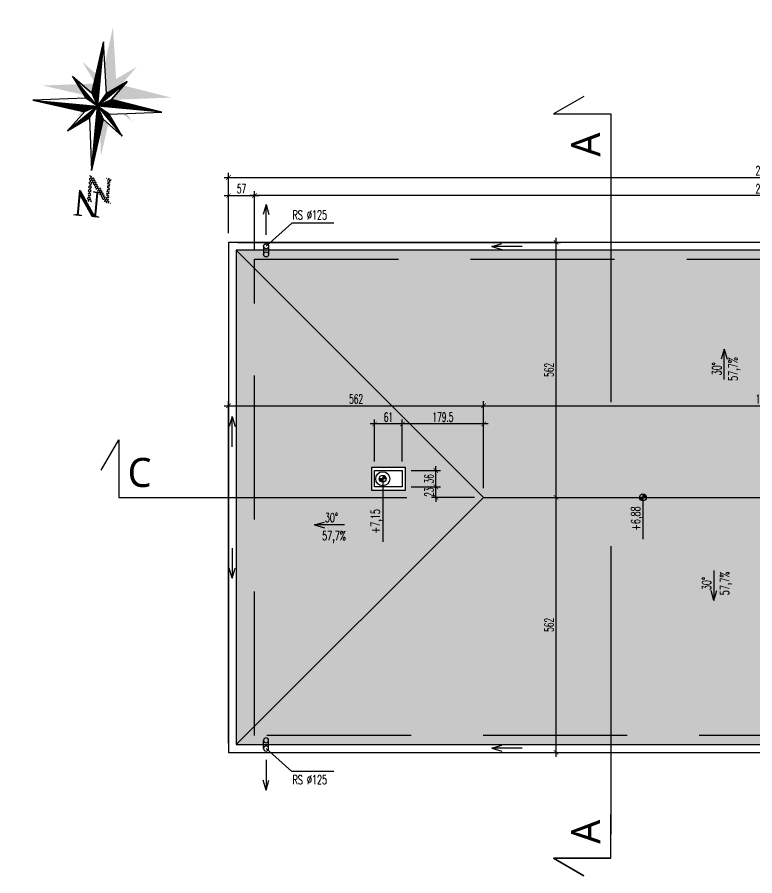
# Model space of a CAD drawing. Header units: millimetres. Extents: x -24587 to 37983, y -70862 to 338.
# Drawn here: x 8894 to 10519, y -66226 to -64334 of the extents above; entities that cross this region are included whole.
import ezdxf
from ezdxf.enums import TextEntityAlignment as Align

# ---------------------------------------------------------------- set-up
doc = ezdxf.new("R2010")
doc.units = ezdxf.units.MM
doc.header["$LTSCALE"] = 50
doc.linetypes.add('DASHED2', pattern=[9.525, 6.35, -3.175])
doc.layers.get('Defpoints').update_dxf_attribs({"color": 251})
for name, color, linetype in [('6', 6, 'Continuous'), ('K-CIENKIE', 8, 'Continuous'), ('K-HATCH243', 243, 'Continuous'), ('K-LINIA', 254, 'Continuous'), ('K-POMOCNICZE', 9, 'DASHED2'), ('K-SCHODY', 140, 'Continuous'), ('K-SRUBY', 3, 'Continuous'), ('K-TEXT 2.4mm', 71, 'Continuous'), ('K-TEXT 2mm', 254, 'Continuous'), ('K-TEXT 4mm', 4, 'Continuous'), ('K-WYMIARY', 1, 'Continuous')]:
    doc.layers.add(name, color=color, linetype=linetype)
doc.styles.add('text 2mm', font='romans.shx', dxfattribs={"width": 0.65})
doc.styles.add('text duzy', font='segoeui.ttf')
doc.styles.add('TIMES', font='times.ttf', dxfattribs={"width": 0.8, "height": 15})
doc.styles.add('WYM1', font='romanszb.shx', dxfattribs={"width": 0.6})
doc.dimstyles.new('CM100', dxfattribs={"dimscale": 5, "dimtxt": 2, "dimasz": 1, "dimexe": 1, "dimexo": 2, "dimgap": 0.5, "dimtad": 1, "dimrnd": 0.5, "dimdsep": 46, "dimtxsty": 'WYM1', "dimblk": 'OBLIQUE', "dimcen": 0, "dimdle": 1, "dimclrd": 253, "dimclre": 251, "dimclrt": 30, "dimadec": 0, "dimazin": 0, "dimtfac": 1, "dimtix": 1, "dimtmove": 0, "dimatfit": 0, "dimfxl": 1, "dimtfillclr": 256, "dimtolj": 1, "dimarcsym": 0})
pattern_1 = [(152.6564836, (-98630.1585, -150469.3482), (-4.896476953, -0.227184948), [2.83002353, -5.66004707]), (272.6564836, (-98630.1585, -150469.3482), (2.644986413, -4.126880957), [2.83002353, -5.66004707]), (212.6564836, (-98630.1585, -150469.3482), (-2.25149054, -4.354065905), [-5.66004707, 2.83002353])]

# ---------------------------------------------------------------- blocks, each defined once
blk = doc.blocks.new('_ArchTick')
at = {"color": 0, "linetype": 'ByBlock', "const_width": 0.15}
blk.add_lwpolyline([(-0.5, -0.5), (0.5, 0.5)], dxfattribs=at)
blk = doc.blocks.new('*D217')
at = {"layer": 'Defpoints', "color": 0, "transparency": 16777216}
for p in [(9416.7, -64727.2), (9359.7, -64830.3), (9416.7, -64867.3)]:
    blk.add_point(p, dxfattribs=at)
at = {"layer": 'K-WYMIARY', "color": 251, "lineweight": -2, "transparency": 16777216}
for p, q in [((9359.7, -64810.3), (9359.7, -64717.2)), ((9416.7, -64847.3), (9416.7, -64717.2))]:
    blk.add_line(p, q, dxfattribs=at)
at = {"layer": 'K-WYMIARY', "color": 253, "lineweight": -2, "transparency": 16777216}
blk.add_line((9349.7, -64727.2), (9426.7, -64727.2), dxfattribs=at)
at = {"layer": 'K-WYMIARY', "color": 253, "lineweight": -2, "transparency": 16777216, "xscale": 10, "yscale": 10, "zscale": 10}
for p, rotation in [((9359.7, -64727.2), 179.9999999999999), ((9416.7, -64727.2), 359.9999999999999)]:
    blk.add_blockref('_ArchTick', p, dxfattribs=dict(at, rotation=rotation))
at = {"layer": 'K-WYMIARY', "color": 30, "transparency": 16777216, "insert": (9388.2, -64712.2), "char_height": 20, "attachment_point": 5, "style": 'WYM1'}
blk.add_mtext('\\A1;57', dxfattribs=at)
blk = doc.blocks.new('*D219')
at = {"layer": 'Defpoints', "color": 0, "transparency": 16777216}
for p in [(9416.7, -64727.2), (9416.7, -64867.3), (11666.7, -64867.3)]:
    blk.add_point(p, dxfattribs=at)
at = {"layer": 'K-WYMIARY', "color": 251, "lineweight": -2, "transparency": 16777216}
for p, q in [((9416.7, -64847.3), (9416.7, -64717.2)), ((11666.7, -64847.3), (11666.7, -64717.2))]:
    blk.add_line(p, q, dxfattribs=at)
at = {"layer": 'K-WYMIARY', "color": 253, "lineweight": -2, "transparency": 16777216}
blk.add_line((11676.7, -64727.2), (9406.7, -64727.2), dxfattribs=at)
at = {"layer": 'K-WYMIARY', "color": 253, "lineweight": -2, "transparency": 16777216, "xscale": 10, "yscale": 10, "zscale": 10}
for p, rotation in [((9416.7, -64727.2), 179.9999999999999), ((11666.7, -64727.2), 359.9999999999999)]:
    blk.add_blockref('_ArchTick', p, dxfattribs=dict(at, rotation=rotation))
at = {"layer": 'K-WYMIARY', "color": 30, "transparency": 16777216, "insert": (10541.7, -64712.2), "char_height": 20, "attachment_point": 5, "style": 'WYM1'}
blk.add_mtext('\\A1;2250', dxfattribs=at)
blk = doc.blocks.new('*D224')
at = {"layer": 'Defpoints', "color": 0, "transparency": 16777216}
for p in [(9921.7, -65190.5), (9921.7, -65392.3), (9359.7, -65954.3)]:
    blk.add_point(p, dxfattribs=at)
at = {"layer": 'K-WYMIARY', "color": 253, "lineweight": -2, "transparency": 16777216}
blk.add_line((9349.7, -65190.5), (9931.7, -65190.5), dxfattribs=at)
at = {"layer": 'K-WYMIARY', "color": 251, "lineweight": -2, "transparency": 16777216}
for p, q in [((9359.7, -65934.3), (9359.7, -65180.5)), ((9921.7, -65372.3), (9921.7, -65180.5))]:
    blk.add_line(p, q, dxfattribs=at)
at = {"layer": 'K-WYMIARY', "color": 253, "lineweight": -2, "transparency": 16777216, "xscale": 10, "yscale": 10, "zscale": 10}
for p, rotation in [((9359.7, -65190.5), 179.9999999999999), ((9921.7, -65190.5), 359.9999999999999)]:
    blk.add_blockref('_ArchTick', p, dxfattribs=dict(at, rotation=rotation))
at = {"layer": 'K-WYMIARY', "color": 30, "transparency": 16777216, "insert": (9640.7, -65175.5), "char_height": 20, "attachment_point": 5, "style": 'WYM1'}
blk.add_mtext('\\A1;562', dxfattribs=at)
blk = doc.blocks.new('*D225')
at = {"layer": 'Defpoints', "color": 0, "transparency": 16777216}
for p in [(11161.7, -65190.5), (9921.7, -65392.3), (11161.7, -65392.3)]:
    blk.add_point(p, dxfattribs=at)
at = {"layer": 'K-WYMIARY', "color": 253, "lineweight": -2, "transparency": 16777216}
blk.add_line((9911.7, -65190.5), (11171.7, -65190.5), dxfattribs=at)
at = {"layer": 'K-WYMIARY', "color": 251, "lineweight": -2, "transparency": 16777216}
for p, q in [((9921.7, -65372.3), (9921.7, -65180.5)), ((11161.7, -65372.3), (11161.7, -65180.5))]:
    blk.add_line(p, q, dxfattribs=at)
at = {"layer": 'K-WYMIARY', "color": 253, "lineweight": -2, "transparency": 16777216, "xscale": 10, "yscale": 10, "zscale": 10}
for p, rotation in [((9921.7, -65190.5), 179.9999999999999), ((11161.7, -65190.5), 359.9999999999999)]:
    blk.add_blockref('_ArchTick', p, dxfattribs=dict(at, rotation=rotation))
at = {"layer": 'K-WYMIARY', "color": 30, "transparency": 16777216, "insert": (10541.7, -65175.5), "char_height": 20, "attachment_point": 5, "style": 'WYM1'}
blk.add_mtext('\\A1;1240', dxfattribs=at)
blk = doc.blocks.new('*D227')
at = {"layer": 'Defpoints', "color": 0, "transparency": 16777216}
for p in [(9359.7, -64830.3), (9921.7, -65392.3), (10081, -65392.3)]:
    blk.add_point(p, dxfattribs=at)
at = {"layer": 'K-WYMIARY', "color": 251, "lineweight": -2, "transparency": 16777216}
for p, q in [((9379.7, -64830.3), (10091, -64830.3)), ((9941.7, -65392.3), (10091, -65392.3))]:
    blk.add_line(p, q, dxfattribs=at)
at = {"layer": 'K-WYMIARY', "color": 253, "lineweight": -2, "transparency": 16777216}
blk.add_line((10081, -64820.3), (10081, -65402.3), dxfattribs=at)
at = {"layer": 'K-WYMIARY', "color": 253, "lineweight": -2, "transparency": 16777216, "xscale": 10, "yscale": 10, "zscale": 10}
for p, rotation in [((10081, -64830.3), 89.99999999999993), ((10081, -65392.3), 269.9999999999999)]:
    blk.add_blockref('_ArchTick', p, dxfattribs=dict(at, rotation=rotation))
at = {"layer": 'K-WYMIARY', "color": 30, "transparency": 16777216, "insert": (10066, -65111.3), "char_height": 20, "attachment_point": 5, "rotation": 90, "style": 'WYM1'}
blk.add_mtext('\\A1;562', dxfattribs=at)
blk = doc.blocks.new('*D228')
at = {"layer": 'Defpoints', "color": 0, "transparency": 16777216}
for p in [(9921.7, -65392.3), (9359.7, -65954.3), (10081, -65954.3)]:
    blk.add_point(p, dxfattribs=at)
at = {"layer": 'K-WYMIARY', "color": 253, "lineweight": -2, "transparency": 16777216}
blk.add_line((10081, -65382.3), (10081, -65964.3), dxfattribs=at)
at = {"layer": 'K-WYMIARY', "color": 251, "lineweight": -2, "transparency": 16777216}
for p, q in [((9941.7, -65392.3), (10091, -65392.3)), ((9379.7, -65954.3), (10091, -65954.3))]:
    blk.add_line(p, q, dxfattribs=at)
at = {"layer": 'K-WYMIARY', "color": 253, "lineweight": -2, "transparency": 16777216, "xscale": 10, "yscale": 10, "zscale": 10}
for p, rotation in [((10081, -65392.3), 89.99999999999993), ((10081, -65954.3), 269.9999999999999)]:
    blk.add_blockref('_ArchTick', p, dxfattribs=dict(at, rotation=rotation))
at = {"layer": 'K-WYMIARY', "color": 30, "transparency": 16777216, "insert": (10066, -65673.3), "char_height": 20, "attachment_point": 5, "rotation": 90, "style": 'WYM1'}
blk.add_mtext('\\A1;562', dxfattribs=at)
blk = doc.blocks.new('A$C7E053937')
for p, q in [((0, -7.7), (0, 7.7)), ((0, 7.7), (0, 0)), ((7.7, 0), (-7.7, 0))]:
    blk.add_line(p, q)
blk.add_circle((0, 0), 7.73)
for radius, start, end in [(5.73, 90, 180), (3.73, 90, 180), (1.73, 90, 180), (5.73, 270, 0), (3.73, 270, 0), (1.73, 270, 0)]:
    blk.add_arc((0, 0), radius, start, end)
blk = doc.blocks.new('*D229')
at = {"layer": 'Defpoints', "color": 0, "transparency": 16777216}
for p in [(9742.4, -65230.5), (9742.4, -65333.3), (9921.7, -65392.3)]:
    blk.add_point(p, dxfattribs=at)
at = {"layer": 'K-WYMIARY', "color": 253, "lineweight": -2, "transparency": 16777216}
blk.add_line((9931.7, -65230.5), (9732.4, -65230.5), dxfattribs=at)
at = {"layer": 'K-WYMIARY', "color": 251, "lineweight": -2, "transparency": 16777216}
for p, q in [((9742.4, -65313.3), (9742.4, -65220.5)), ((9921.7, -65372.3), (9921.7, -65220.5))]:
    blk.add_line(p, q, dxfattribs=at)
at = {"layer": 'K-WYMIARY', "color": 253, "lineweight": -2, "transparency": 16777216, "xscale": 10, "yscale": 10, "zscale": 10}
for p, rotation in [((9742.4, -65230.5), 179.9999999999999), ((9921.7, -65230.5), 359.9999999999999)]:
    blk.add_blockref('_ArchTick', p, dxfattribs=dict(at, rotation=rotation))
at = {"layer": 'K-WYMIARY', "color": 30, "transparency": 16777216, "insert": (9832, -65215.5), "char_height": 20, "attachment_point": 5, "style": 'WYM1'}
blk.add_mtext('\\A1;179.5', dxfattribs=at)
blk = doc.blocks.new('*D230')
at = {"layer": 'Defpoints', "color": 0, "transparency": 16777216}
for p in [(9742.4, -65369.3), (9816.5, -65369.3), (9921.7, -65392.3)]:
    blk.add_point(p, dxfattribs=at)
at = {"layer": 'K-WYMIARY', "color": 253, "lineweight": -2, "transparency": 16777216}
for p, q in [((9816.5, -65369.3), (9816.5, -65359.3)), ((9816.5, -65392.3), (9816.5, -65369.3)), ((9816.5, -65392.3), (9816.5, -65402.3))]:
    blk.add_line(p, q, dxfattribs=at)
at = {"layer": 'K-WYMIARY', "color": 251, "lineweight": -2, "transparency": 16777216}
for p, q in [((9762.4, -65369.3), (9826.5, -65369.3)), ((9901.7, -65392.3), (9806.5, -65392.3))]:
    blk.add_line(p, q, dxfattribs=at)
at = {"layer": 'K-WYMIARY', "color": 253, "lineweight": -2, "transparency": 16777216, "xscale": 10, "yscale": 10, "zscale": 10}
for p, rotation in [((9816.5, -65369.3), 269.9999999999999), ((9816.5, -65392.3), 89.99999999999993)]:
    blk.add_blockref('_ArchTick', p, dxfattribs=dict(at, rotation=rotation))
at = {"layer": 'K-WYMIARY', "color": 30, "transparency": 16777216, "insert": (9801.5, -65380.8), "char_height": 20, "attachment_point": 5, "rotation": 90, "style": 'WYM1'}
blk.add_mtext('\\A1;23', dxfattribs=at)
blk = doc.blocks.new('A$Cd909bc61')
for points in [[(77, -8.5), (77, -26.5)], [(88, -8.5), (88, -26.5)]]:
    blk.add_lwpolyline(points)
for centre in [(82.5, -8.5), (82.5, -26.5)]:
    blk.add_circle(centre, 5.5)
blk = doc.blocks.new('A$C14c26eda')
for points in [[(0, 0), (66.7, 0), (44.7, 6.4)], [(0, 0), (66.7, 0), (44.7, -6.4)]]:
    blk.add_lwpolyline(points)
blk = doc.blocks.new('*D240')
at = {"layer": 'Defpoints', "color": 0, "transparency": 16777216}
for p in [(11723.7, -64687.2), (9359.7, -64830.3), (11723.7, -64830.3)]:
    blk.add_point(p, dxfattribs=at)
at = {"layer": 'K-WYMIARY', "color": 251, "lineweight": -2, "transparency": 16777216}
for p, q in [((9359.7, -64810.3), (9359.7, -64677.2)), ((11723.7, -64810.3), (11723.7, -64677.2))]:
    blk.add_line(p, q, dxfattribs=at)
at = {"layer": 'K-WYMIARY', "color": 253, "lineweight": -2, "transparency": 16777216}
blk.add_line((9349.7, -64687.2), (11733.7, -64687.2), dxfattribs=at)
at = {"layer": 'K-WYMIARY', "color": 253, "lineweight": -2, "transparency": 16777216, "xscale": 10, "yscale": 10, "zscale": 10}
for p, rotation in [((9359.7, -64687.2), 179.9999999999999), ((11723.7, -64687.2), 359.9999999999999)]:
    blk.add_blockref('_ArchTick', p, dxfattribs=dict(at, rotation=rotation))
at = {"layer": 'K-WYMIARY', "color": 30, "transparency": 16777216, "insert": (10541.7, -64672.2), "char_height": 20, "attachment_point": 5, "style": 'WYM1'}
blk.add_mtext('\\A1;2364', dxfattribs=at)
blk = doc.blocks.new('A$C66F73D4F')
h = blk.add_hatch()
h.set_pattern_fill('HONEY', color=256, scale=12, angle=512.6565, style=0)
h.set_pattern_definition(pattern_1)
h.paths.add_polyline_path([(-1.7, 196.8), (-1.6, 198.6), (-0.9, 201.5), (0.7, 203.6), (3.1, 205.3), (-13.1, 204.5), (-11.6, 204.1), (-9.1, 201.9), (-8, 199.4), (-7.4, 195.7), (-5.6, 162.8), (-40.9, 203), (-53.1, 202.3), (-51.4, 201.4), (-49.6, 200), (-48.1, 197.4), (-47.9, 196.4), (-47.4, 193), (-45.4, 156.1), (-46, 153), (-46.8, 151), (-44.5, 148.3), (-34.7, 148.9), (-36.1, 149.8), (-38.4, 152.1), (-39, 153.5), (-39.6, 157.1), (-41.5, 191.3), (-23, 170.1), (-17.8, 170.4), (-20.3, 168.6), (-20.9, 167.8), (-8.4, 153.5), (-6.8, 152), (-3.8, 150), (-2, 149), (1, 148.3)])
h = blk.add_hatch()
h.set_pattern_fill('HONEY', color=256, scale=12, angle=512.6565, style=0)
h.set_pattern_definition(pattern_1)
h.paths.add_polyline_path([(-24.7, -70.3), (-1.3, -182.2), (5.1, -100.4), (-8.6, -35.3), (-37.9, -58.8), (-37.4, -58.9), (-66, -103.5)])
h.paths.add_polyline_path([(-21.3, -23.8), (-40.5, -21.9), (-37, -26.2), (-151.4, -47.6), (-43.4, -58.3)])
h.paths.add_polyline_path([(-59.8, 1.5), (-51.1, 3.2), (-72.5, 17.1)])
h.paths.add_polyline_path([(-22.3, 29.9), (-9.5, 21.5), (-7.2, 51.8), (-16.6, 102.5)])
h.paths.add_polyline_path([(48.1, 23.6), (33.6, 11.8), (40, 11.3)])
h.paths.add_polyline_path([(40.5, -25.1), (58, -46.4), (133.5, -32.3)])
h.paths.add_polyline_path([(23.8, -31.3), (22.1, -53.1), (49.3, -48)])
h.paths.add_polyline_path([(21.8, -57), (20.5, -74.7), (54.6, -97)])
at = {"lineweight": -2}
for p, q in [((-13.8, 214.7), (-13.8, 214.7)), ((-9.5, 21.5), (-0.5, 137.5)), ((20.9, 23.2), (-0.5, 137.5)), ((-0.5, 137.5), (7.2, -4.9)), ((-8.3, 21.8), (-0.7, 120.1)), ((-0.5, 115.3), (-3.8, 14.7)), ((-0.7, 120.1), (5.8, -0.4)), ((-2, 103.8), (-4.9, 16.4)), ((0.2, 102.2), (-2.7, 13)), ((-4, 77.9), (-6, 18.1)), ((0.9, 89.2), (-1.7, 11.3)), ((1.7, 76.1), (-0.6, 9.6)), ((2.4, 63.1), (0.5, 7.9)), ((7.2, -4.9), (64.2, 58.7)), ((64.2, 58.7), (20.9, 23.2)), ((64.2, 58.7), (33.6, 11.8)), ((-56.4, 52.2), (-20.9, 8.8)), ((-9.5, 21.5), (-56.4, 52.2)), ((7.2, -4.9), (-56.4, 52.2)), ((-46.1, 41.4), (0, 0)), ((-20.2, 9.7), (-46.1, 41.4)), ((-45.1, 40.5), (-45.1, 40.2)), ((-44, 39.5), (-44, 38.9)), ((-42.9, 38.5), (-43, 37.5)), ((-6, 52), (-7.1, 19.8)), ((3.1, 50), (1.6, 6.2)), ((53.5, 48.4), (11.8, 1.9)), ((21.8, 22.4), (53.5, 48.4)), ((41.4, 38.5), (41.3, 34.8)), ((42.6, 39.5), (42.5, 36.2)), ((43.8, 40.5), (43.7, 37.5)), ((45, 41.4), (44.9, 38.8)), ((46.1, 42.4), (46, 40.1)), ((47.3, 43.3), (47.2, 41.4)), ((48.5, 44.3), (48.4, 42.8)), ((49.6, 45.3), (49.6, 44.1)), ((50.8, 46.2), (50.8, 45.4)), ((52, 47.2), (52, 46.7)), ((53.2, 48.1), (53.2, 48)), ((-41.8, 37.5), (-41.9, 36.2)), ((-40.7, 36.5), (-40.8, 34.9)), ((-39.6, 35.5), (-39.7, 33.5)), ((-38.5, 34.6), (-38.6, 32.2)), ((-37.4, 33.6), (-37.5, 30.8)), ((-36.3, 32.6), (-36.4, 29.5)), ((-35.2, 31.6), (-35.3, 28.2)), ((-34.1, 30.6), (-34.2, 26.8)), ((-33, 29.6), (-33.1, 25.5)), ((-31.9, 28.6), (-32, 24.2)), ((-30.7, 27.6), (-30.9, 22.8)), ((-29.6, 26.6), (-29.8, 21.5)), ((-28.5, 25.6), (-28.7, 20.1)), ((-27.4, 24.6), (-27.6, 18.8)), ((-26.3, 23.6), (-26.5, 17.5)), ((-25.2, 22.6), (-25.4, 16.1)), ((-24.1, 21.6), (-24.3, 14.8)), ((-23, 20.6), (-23.2, 13.5)), ((-21.9, 19.7), (-22.1, 12.1)), ((7.2, -4.9), (-9.5, 21.5)), ((5.8, -0.4), (-8.3, 21.8)), ((-8, 26.1), (-8.1, 21.5)), ((3.8, 37), (2.7, 4.5)), ((4.5, 23.9), (3.8, 2.8)), ((20.9, 23.2), (7.2, -4.9)), ((11.8, 1.9), (21.8, 22.4)), ((20.3, 19.3), (20, 11.1)), ((21.5, 21.8), (21.2, 12.4)), ((22.7, 23.2), (22.4, 13.7)), ((23.9, 24.1), (23.6, 15.1)), ((25, 25.1), (24.7, 16.4)), ((26.2, 26.1), (25.9, 17.7)), ((27.4, 27), (27.1, 19)), ((28.5, 28), (28.3, 20.3)), ((29.7, 28.9), (29.5, 21.7)), ((30.9, 29.9), (30.7, 23)), ((32.1, 30.9), (31.8, 24.3)), ((33.2, 31.8), (33, 25.6)), ((34.4, 32.8), (34.2, 26.9)), ((35.6, 33.7), (35.4, 28.3)), ((36.7, 34.7), (36.6, 29.6)), ((37.9, 35.7), (37.8, 30.9)), ((39.1, 36.6), (38.9, 32.2)), ((40.3, 37.6), (40.1, 33.5)), ((-20.9, 8.8), (-135.3, -12.6)), ((-20.8, 18.7), (-21, 10.8)), ((-20.9, 8.8), (7.2, -4.9)), ((0, 0), (-20.2, 9.7)), ((-19.7, 17.7), (-19.9, 9.6)), ((-18.6, 16.7), (-18.8, 9.1)), ((-17.5, 15.7), (-17.7, 8.5)), ((-16.4, 14.7), (-16.6, 8)), ((-15.3, 13.7), (-15.5, 7.5)), ((-14.1, 12.7), (-14.3, 6.9)), ((-13, 11.7), (-13.2, 6.4)), ((-11.9, 10.7), (-12.1, 5.8)), ((-10.8, 9.7), (-11, 5.3)), ((-9.7, 8.7), (-9.8, 4.8)), ((-8.6, 7.7), (-8.7, 4.2)), ((-7.5, 6.7), (-7.6, 3.7)), ((-6.4, 5.7), (-6.5, 3.1)), ((-5.3, 4.8), (-5.4, 2.6)), ((-4.2, 3.8), (-4.2, 2)), ((-3.1, 2.8), (-3.1, 1.5)), ((-2, 1.8), (-2, 1)), ((-0.9, 0.8), (-0.9, 0.4)), ((5.2, 10.9), (4.8, 1.1)), ((7.2, -4.9), (33.6, 11.8)), ((149.6, 2.8), (7.2, -4.9)), ((11.5, -3.5), (33.9, 10.6)), ((132.2, 3), (11.5, -3.5)), ((12.9, 4.3), (12.9, 3.2)), ((14.2, 6.8), (14.1, 4.5)), ((15.4, 9.3), (15.3, 5.8)), ((16.6, 11.8), (16.4, 7.1)), ((17.4, 0.2), (17.2, -3.2)), ((17.8, 14.3), (17.6, 8.5)), ((18.5, 0.9), (18.4, -3.2)), ((19.1, 16.8), (18.8, 9.8)), ((19.7, 1.6), (19.5, -3.1)), ((20.9, 2.4), (20.7, -3)), ((22, 3.1), (21.8, -3)), ((23.2, 3.8), (23, -2.9)), ((24.3, 4.6), (24.1, -2.8)), ((25.5, 5.3), (25.2, -2.8)), ((26.7, 6), (26.4, -2.7)), ((27.8, 6.8), (27.5, -2.7)), ((29, 7.5), (28.7, -2.6)), ((30.2, 8.2), (29.8, -2.5)), ((31.3, 9), (30.9, -2.5)), ((32.5, 9.7), (32.1, -2.4)), ((33.7, 10.4), (33.2, -2.4)), ((33.6, 11.8), (149.6, 2.8)), ((33.9, 10.6), (132.2, 3)), ((34.8, 10.5), (34.4, -2.3)), ((35.2, -18.6), (149.6, 2.8)), ((35.9, 10.4), (35.5, -2.2)), ((37.1, 10.3), (36.7, -2.2)), ((38.2, 10.3), (37.8, -2.1)), ((39.3, 10.2), (38.9, -2)), ((40.5, 10.1), (40.1, -2)), ((41.6, 10), (41.2, -1.9)), ((42.8, 9.9), (42.4, -1.9)), ((43.9, 9.8), (43.5, -1.8)), ((45, 9.7), (44.7, -1.7)), ((46.2, 9.6), (45.8, -1.7)), ((47.3, 9.6), (46.9, -1.6)), ((48.4, 9.5), (48.1, -1.6)), ((49.6, 9.4), (49.2, -1.5)), ((50.7, 9.3), (50.4, -1.4)), ((51.9, 9.2), (51.5, -1.4)), ((53, 9.1), (52.6, -1.3)), ((54.1, 9), (53.8, -1.2)), ((55.3, 8.9), (54.9, -1.2)), ((56.4, 8.8), (56.1, -1.1)), ((57.5, 8.8), (57.2, -1.1)), ((58.7, 8.7), (58.4, -1)), ((59.8, 8.6), (59.5, -0.9)), ((61, 8.5), (60.6, -0.9)), ((62.1, 8.4), (61.8, -0.8)), ((63.2, 8.3), (62.9, -0.7)), ((64.4, 8.2), (64.1, -0.7)), ((65.5, 8.1), (65.2, -0.6)), ((66.6, 8.1), (66.4, -0.6)), ((67.8, 8), (67.5, -0.5)), ((68.9, 7.9), (68.6, -0.4)), ((70, 7.8), (69.8, -0.4)), ((71.2, 7.7), (70.9, -0.3)), ((72.3, 7.6), (72.1, -0.3)), ((73.5, 7.5), (73.2, -0.2)), ((74.6, 7.4), (74.3, -0.1)), ((75.7, 7.4), (75.5, -0.1)), ((76.9, 7.3), (76.6, 0)), ((78, 7.2), (77.8, 0.1)), ((79.1, 7.1), (78.9, 0.1)), ((80.3, 7), (80.1, 0.2)), ((81.4, 6.9), (81.2, 0.2)), ((82.6, 6.8), (82.3, 0.3)), ((83.7, 6.7), (83.5, 0.4)), ((84.8, 6.7), (84.6, 0.4)), ((86, 6.6), (85.8, 0.5)), ((87.1, 6.5), (86.9, 0.5)), ((88.2, 6.4), (88, 0.6)), ((89.4, 6.3), (89.2, 0.7)), ((90.5, 6.2), (90.3, 0.7)), ((91.7, 6.1), (91.5, 0.8)), ((92.8, 6), (92.6, 0.9)), ((93.9, 5.9), (93.8, 0.9)), ((95.1, 5.9), (94.9, 1)), ((96.2, 5.8), (96, 1)), ((97.3, 5.7), (97.2, 1.1)), ((98.5, 5.6), (98.3, 1.2)), ((99.6, 5.5), (99.5, 1.2)), ((100.7, 5.4), (100.6, 1.3)), ((101.9, 5.3), (101.8, 1.3)), ((103, 5.2), (102.9, 1.4)), ((104.2, 5.2), (104, 1.5)), ((105.3, 5.1), (105.2, 1.5)), ((106.4, 5), (106.3, 1.6)), ((107.6, 4.9), (107.5, 1.7)), ((108.7, 4.8), (108.6, 1.7)), ((109.8, 4.7), (109.7, 1.8)), ((111, 4.6), (110.9, 1.8)), ((112.1, 4.5), (112, 1.9)), ((113.3, 4.5), (113.2, 2)), ((114.4, 4.4), (114.3, 2)), ((115.5, 4.3), (115.5, 2.1)), ((116.7, 4.2), (116.6, 2.1)), ((117.8, 4.1), (117.7, 2.2)), ((118.9, 4), (118.9, 2.3)), ((120.1, 3.9), (120, 2.3)), ((121.2, 3.8), (121.2, 2.4)), ((122.4, 3.7), (122.3, 2.5)), ((123.5, 3.7), (123.5, 2.5)), ((124.6, 3.6), (124.6, 2.6)), ((125.8, 3.5), (125.7, 2.6)), ((126.9, 3.4), (126.9, 2.7)), ((128, 3.3), (128, 2.8)), ((129.2, 3.2), (129.2, 2.8)), ((130.3, 3.1), (130.3, 2.9)), ((131.4, 3), (131.4, 2.9)), ((-135.3, -12.6), (7.2, -4.9)), ((-21.3, -23.8), (-135.3, -12.6)), ((-120.3, -12.9), (3.1, -6.3)), ((-21.6, -22.7), (-120.3, -12.9)), ((-119.9, -12.9), (-119.9, -13)), ((-118.7, -12.8), (-118.7, -13.1)), ((-117.6, -12.8), (-117.6, -13.2)), ((-116.4, -12.7), (-116.5, -13.3)), ((-115.3, -12.6), (-115.3, -13.4)), ((-114.2, -12.6), (-114.2, -13.5)), ((-113, -12.5), (-113.1, -13.6)), ((-111.9, -12.5), (-111.9, -13.7)), ((-110.7, -12.4), (-110.8, -13.9)), ((-109.6, -12.3), (-109.7, -14)), ((-108.5, -12.3), (-108.5, -14.1)), ((-107.3, -12.2), (-107.4, -14.2)), ((-106.2, -12.2), (-106.2, -14.3)), ((-105, -12.1), (-105.1, -14.4)), ((-103.9, -12), (-104, -14.5)), ((-102.7, -12), (-102.8, -14.6)), ((-101.6, -11.9), (-101.7, -14.8)), ((-100.5, -11.8), (-100.6, -14.9)), ((-99.3, -11.8), (-99.4, -15)), ((-98.2, -11.7), (-98.3, -15.1)), ((-97, -11.7), (-97.2, -15.2)), ((-95.9, -11.6), (-96, -15.3)), ((-94.8, -11.5), (-94.9, -15.4)), ((-93.6, -11.5), (-93.7, -15.5)), ((-92.5, -11.4), (-92.6, -15.7)), ((-91.3, -11.4), (-91.5, -15.8)), ((-90.2, -11.3), (-90.3, -15.9)), ((-89, -11.2), (-89.2, -16)), ((-87.9, -11.2), (-88.1, -16.1)), ((-86.8, -11.1), (-86.9, -16.2)), ((-85.6, -11), (-85.8, -16.3)), ((-84.5, -11), (-84.7, -16.4)), ((-83.3, -10.9), (-83.5, -16.6)), ((-82.2, -10.9), (-82.4, -16.7)), ((-81, -10.8), (-81.2, -16.8)), ((-79.9, -10.7), (-80.1, -16.9)), ((-78.8, -10.7), (-79, -17)), ((-77.6, -10.6), (-77.8, -17.1)), ((-76.5, -10.6), (-76.7, -17.2)), ((-75.3, -10.5), (-75.6, -17.3)), ((-74.2, -10.4), (-74.4, -17.4)), ((-73.1, -10.4), (-73.3, -17.6)), ((-71.9, -10.3), (-72.2, -17.7)), ((-70.8, -10.2), (-71, -17.8)), ((-69.6, -10.2), (-69.9, -17.9)), ((-68.5, -10.1), (-68.7, -18)), ((-67.3, -10.1), (-67.6, -18.1)), ((-66.2, -10), (-66.5, -18.2)), ((-65.1, -9.9), (-65.3, -18.3)), ((-63.9, -9.9), (-64.2, -18.5)), ((-62.8, -9.8), (-63.1, -18.6)), ((-61.6, -9.8), (-61.9, -18.7)), ((-60.5, -9.7), (-60.8, -18.8)), ((-59.3, -9.6), (-59.7, -18.9)), ((-58.2, -9.6), (-58.5, -19)), ((-57.1, -9.5), (-57.4, -19.1)), ((-55.9, -9.4), (-56.2, -19.2)), ((-54.8, -9.4), (-55.1, -19.4)), ((-53.6, -9.3), (-54, -19.5)), ((-52.5, -9.3), (-52.8, -19.6)), ((-51.4, -9.2), (-51.7, -19.7)), ((-50.2, -9.1), (-50.6, -19.8)), ((7.2, -4.9), (-49.9, -68.5)), ((-49.1, -9.1), (-49.4, -19.9)), ((-47.9, -9), (-48.3, -20)), ((-46.8, -9), (-47.2, -20.1)), ((-45.6, -8.9), (-46, -20.3)), ((-44.5, -8.8), (-44.9, -20.4)), ((-43.4, -8.8), (-43.8, -20.5)), ((-42.2, -8.7), (-42.6, -20.6)), ((-41.1, -8.6), (-41.5, -20.7)), ((-39.9, -8.6), (-40.3, -20.8)), ((-39.8, -58.9), (2.2, -11.9)), ((-38.8, -8.5), (-39.2, -20.9)), ((-37.6, -8.5), (-38.1, -21)), ((-36.5, -8.4), (-36.9, -21.2)), ((-35.4, -8.3), (-35.8, -21.3)), ((-34.2, -8.3), (-34.7, -21.4)), ((-33.1, -8.2), (-33.5, -21.5)), ((-31.9, -8.1), (-32.4, -21.6)), ((-30.8, -8.1), (-31.3, -21.7)), ((-29.7, -8), (-30.1, -21.8)), ((-28.5, -8), (-29, -21.9)), ((-27.4, -7.9), (-27.8, -22.1)), ((-26.2, -7.8), (-26.7, -22.2)), ((-25.1, -7.8), (-25.6, -22.3)), ((-23.9, -7.7), (-24.4, -22.4)), ((-22.8, -7.7), (-23.3, -22.5)), ((-21.7, -7.6), (-22.2, -22.6)), ((3.1, -6.3), (-21.6, -22.7)), ((-21.3, -23.8), (7.2, -4.9)), ((-20.5, -7.5), (-21, -22.3)), ((-19.4, -7.5), (-19.8, -21.5)), ((-18.2, -7.4), (-18.7, -20.7)), ((-17.1, -7.3), (-17.5, -19.9)), ((-16, -7.3), (-16.3, -19.2)), ((-14.8, -7.2), (-15.2, -18.4)), ((-13.7, -7.2), (-14, -17.6)), ((-12.5, -7.1), (-12.9, -16.8)), ((-11.4, -7), (-11.7, -16.1)), ((-10.2, -7), (-10.5, -15.3)), ((2.2, -11.9), (-9.5, -34.5)), ((-9.1, -6.9), (-9.4, -14.5)), ((7.2, -4.9), (-8.6, -35.3)), ((-8, -6.9), (-8.2, -13.7)), ((-6.8, -6.8), (-7, -13)), ((-5.7, -6.7), (-5.9, -12.2)), ((-4.5, -6.7), (-4.7, -11.4)), ((-3.8, -18.7), (-4, -23.9)), ((-3.4, -6.6), (-3.5, -10.6)), ((-2.6, -17.3), (-2.7, -21.5)), ((-2.2, -6.5), (-2.4, -9.9)), ((-1.4, -16), (-1.5, -19.2)), ((-1.1, -6.5), (-1.2, -9.1)), ((-0.2, -14.7), (-0.3, -16.8)), ((0, -6.4), (0, -8.3)), ((0.9, -13.4), (0.9, -14.5)), ((1.2, -6.4), (1.1, -7.5)), ((2.1, -12), (2.1, -12.1)), ((2.3, -6.3), (2.3, -6.8)), ((14.8, -147.1), (7.2, -4.9)), ((23.8, -31.3), (7.2, -4.9)), ((7.2, -4.9), (35.2, -18.6)), ((7.2, -4.9), (70.8, -62)), ((15, -129.8), (8.5, -9.2)), ((8.5, -9.2), (22.7, -31.6)), ((9, -10), (8.9, -15.2)), ((10.1, -11.7), (9.6, -28.3)), ((11.2, -13.4), (10.3, -41.3)), ((12.3, -15.2), (11, -54.4)), ((11.5, -3.5), (11.5, -3.5)), ((13.4, -16.9), (11.7, -67.4)), ((14.5, -18.6), (12.4, -80.5)), ((12.7, -2.8), (12.7, -3.5)), ((13.9, -2), (13.8, -3.4)), ((14, -9.5), (34.5, -19.5)), ((60.5, -51.2), (14, -9.5)), ((14.7, -9.9), (14.7, -10.2)), ((15, -1.3), (15, -3.3)), ((15.9, -10.4), (15.8, -11.2)), ((16.2, -0.6), (16.1, -3.3)), ((17, -11), (16.9, -12.1)), ((18.1, -11.5), (18.1, -13.1)), ((19.2, -12.1), (19.2, -14.1)), ((20.4, -12.6), (20.3, -15.1)), ((21.5, -13.2), (21.4, -16.1)), ((22.6, -13.7), (22.5, -17.1)), ((23.7, -14.3), (23.6, -18.1)), ((24.8, -14.8), (24.7, -19.1)), ((26, -15.3), (25.8, -20.1)), ((27.1, -15.9), (26.9, -21.1)), ((28.2, -16.4), (28, -22.1)), ((29.3, -17), (29.1, -23.1)), ((30.4, -17.5), (30.2, -24.1)), ((31.6, -18.1), (31.3, -25.1)), ((32.7, -18.6), (32.4, -26.1)), ((70.8, -62), (35.2, -18.6)), ((-49.9, -68.5), (-21.3, -23.8)), ((-8.6, -35.3), (-49.9, -68.5)), ((-9.5, -34.5), (-39.8, -58.9)), ((-20.4, -37.2), (-20.6, -43.4)), ((-19.2, -35.9), (-19.4, -42.5)), ((-18, -34.5), (-18.2, -41.5)), ((-16.8, -33.2), (-17.1, -40.6)), ((-15.6, -31.9), (-15.9, -39.7)), ((-14.4, -30.6), (-14.7, -38.7)), ((-13.3, -29.2), (-13.5, -37.8)), ((-12.1, -27.9), (-12.4, -36.8)), ((-10.9, -26.6), (-11.2, -35.9)), ((-9.7, -25.3), (-10, -34.9)), ((-8.5, -23.9), (-8.8, -33.2)), ((-8.6, -35.3), (14.8, -147.1)), ((-7.3, -22.6), (-7.6, -30.9)), ((-6.2, -21.3), (-6.4, -28.5)), ((-5, -20), (-5.2, -26.2)), ((15.5, -20.3), (13.1, -93.5)), ((16.6, -22), (13.8, -106.6)), ((17.7, -23.8), (14.5, -119.6)), ((23.8, -31.3), (14.8, -147.1)), ((22.7, -31.6), (15, -129.8)), ((18.8, -25.5), (15.5, -124)), ((19.9, -27.2), (17.5, -98.2)), ((20.9, -28.9), (19.5, -72.4)), ((22, -30.6), (21.5, -46.6)), ((70.8, -62), (23.8, -31.3)), ((33.8, -19.2), (33.5, -27.1)), ((34.5, -19.5), (60.5, -51.2)), ((34.9, -20), (34.7, -28)), ((36, -21.4), (35.8, -29)), ((37.1, -22.7), (36.9, -30)), ((38.2, -24), (38, -31)), ((39.3, -25.4), (39.1, -32)), ((40.4, -26.7), (40.2, -33)), ((41.5, -28.1), (41.3, -34)), ((42.6, -29.4), (42.4, -35)), ((43.7, -30.7), (43.5, -36)), ((44.8, -32.1), (44.6, -37)), ((45.9, -33.4), (45.7, -38)), ((47, -34.7), (46.8, -39)), ((48.1, -36.1), (47.9, -40)), ((49.2, -37.4), (49, -41)), ((-36.9, -55.7), (-37, -56.6)), ((-35.8, -54.4), (-35.8, -55.7)), ((-34.6, -53.1), (-34.6, -54.7)), ((-33.4, -51.7), (-33.5, -53.8)), ((-32.2, -50.4), (-32.3, -52.9)), ((-31, -49.1), (-31.1, -51.9)), ((-29.8, -47.8), (-29.9, -51)), ((-28.7, -46.4), (-28.8, -50)), ((-27.5, -45.1), (-27.6, -49.1)), ((-26.3, -43.8), (-26.4, -48.1)), ((-25.1, -42.5), (-25.3, -47.2)), ((-23.9, -41.2), (-24.1, -46.3)), ((-22.7, -39.8), (-22.9, -45.3)), ((-21.6, -38.5), (-21.7, -44.4)), ((50.3, -38.8), (50.1, -42)), ((51.4, -40.1), (51.3, -42.9)), ((52.4, -41.4), (52.4, -43.9)), ((53.5, -42.8), (53.5, -44.9)), ((54.6, -44.1), (54.6, -45.9)), ((55.7, -45.4), (55.7, -46.9)), ((56.8, -46.8), (56.8, -47.9)), ((57.9, -48.1), (57.9, -48.9)), ((59, -49.4), (59, -49.9)), ((60.1, -50.8), (60.1, -50.9)), ((-39.3, -58.4), (-39.3, -58.5)), ((-38.1, -57), (-38.1, -57.6))]:
    blk.add_line(p, q, dxfattribs=at)
for p, q in [((-0.5, 137.5), (-9.5, 21.5)), ((20.9, 23.2), (-0.5, 137.5)), ((64.2, 58.7), (20.9, 23.2)), ((33.6, 11.8), (64.2, 58.7)), ((-9.5, 21.5), (-56.4, 52.2)), ((-56.4, 52.2), (-20.9, 8.8)), ((-20.9, 8.8), (-135.3, -12.6)), ((149.6, 2.8), (33.6, 11.8)), ((35.2, -18.6), (149.6, 2.8)), ((-135.3, -12.6), (-21.3, -23.8)), ((70.8, -62), (35.2, -18.6)), ((-21.3, -23.8), (-49.9, -68.5)), ((-49.9, -68.5), (-8.6, -35.3)), ((-8.6, -35.3), (14.8, -147.1)), ((14.8, -147.1), (23.8, -31.3)), ((23.8, -31.3), (70.8, -62))]:
    blk.add_line(p, q)
at = {"lineweight": -2, "style": 'TIMES', "oblique": 360}
blk.add_text('N', height=56.6, rotation=3.15, dxfattribs=at).set_placement((-32.3, 180.9))
blk = doc.blocks.new('*D281')
at = {"layer": 'Defpoints', "color": 0, "transparency": 16777216}
for p in [(9681.4, -65230.5), (9681.4, -65333.3), (9742.4, -65333.3)]:
    blk.add_point(p, dxfattribs=at)
at = {"layer": 'K-WYMIARY', "color": 253, "lineweight": -2, "transparency": 16777216}
blk.add_line((9752.4, -65230.5), (9671.4, -65230.5), dxfattribs=at)
at = {"layer": 'K-WYMIARY', "color": 251, "lineweight": -2, "transparency": 16777216}
for p, q in [((9681.4, -65313.3), (9681.4, -65220.5)), ((9742.4, -65313.3), (9742.4, -65220.5))]:
    blk.add_line(p, q, dxfattribs=at)
at = {"layer": 'K-WYMIARY', "color": 253, "lineweight": -2, "transparency": 16777216, "xscale": 10, "yscale": 10, "zscale": 10}
for p, rotation in [((9681.4, -65230.5), 179.9999999999999), ((9742.4, -65230.5), 359.9999999999999)]:
    blk.add_blockref('_ArchTick', p, dxfattribs=dict(at, rotation=rotation))
at = {"layer": 'K-WYMIARY', "color": 30, "transparency": 16777216, "insert": (9711.9, -65215.5), "char_height": 20, "attachment_point": 5, "style": 'WYM1'}
blk.add_mtext('\\A1;61', dxfattribs=at)
blk = doc.blocks.new('*D282')
at = {"layer": 'Defpoints', "color": 0, "transparency": 16777216}
for p in [(9742.4, -65333.3), (9816.5, -65333.3), (9742.4, -65369.3)]:
    blk.add_point(p, dxfattribs=at)
at = {"layer": 'K-WYMIARY', "color": 253, "lineweight": -2, "transparency": 16777216}
blk.add_line((9816.5, -65379.3), (9816.5, -65323.3), dxfattribs=at)
at = {"layer": 'K-WYMIARY', "color": 251, "lineweight": -2, "transparency": 16777216}
for p, q in [((9762.4, -65333.3), (9826.5, -65333.3)), ((9762.4, -65369.3), (9826.5, -65369.3))]:
    blk.add_line(p, q, dxfattribs=at)
at = {"layer": 'K-WYMIARY', "color": 253, "lineweight": -2, "transparency": 16777216, "xscale": 10, "yscale": 10, "zscale": 10}
for p, rotation in [((9816.5, -65333.3), 89.99999999999994), ((9816.5, -65369.3), 269.9999999999999)]:
    blk.add_blockref('_ArchTick', p, dxfattribs=dict(at, rotation=rotation))
at = {"layer": 'K-WYMIARY', "color": 30, "transparency": 16777216, "insert": (9801.5, -65351.3), "char_height": 20, "attachment_point": 5, "rotation": 90, "style": 'WYM1'}
blk.add_mtext('\\A1;36', dxfattribs=at)

msp = doc.modelspace()

# ---------------------------------------------------------------- hatches: boundary and pattern name
at = {"layer": 'K-HATCH243'}
h = msp.add_hatch(dxfattribs=at)
h.set_pattern_fill('AR-B88', color=256, scale=0.1, angle=180)
h.paths.add_polyline_path([(11706.7, -64847.349), (9376.7, -64847.349), (9921.7, -65392.349), (11161.7, -65392.349)])
h.paths.add_polyline_path([(11161.7, -65392.349), (9921.7, -65392.349), (9376.7, -65937.349), (11706.7, -65937.349)])
h = msp.add_hatch(dxfattribs=at)
h.set_pattern_fill('AR-B88', color=256, scale=0.1, angle=270)
h.paths.add_polyline_path([(9376.7, -65937.349), (9921.7, -65392.349), (9376.7, -64847.349)])
h.paths.add_polyline_path([(9674.366, -65376.349), (9674.366, -65326.349), (9749.366, -65326.349), (9749.366, -65376.349)], flags=16)
h.paths.add_polyline_path([(11161.7, -65392.349), (11706.7, -65937.349), (11706.7, -64847.349)])

# ---------------------------------------------------------------- linework, layer by layer
at = {"layer": '6', "linetype": 'DASHED2', "ltscale": 2}
for points in [[(10142.503, -64508.601), (10075.602, -64547.353), (10202.216, -64547.353), (10202.216, -66187.71), (10075.602, -66187.71), (10142.503, -66226.461)], [(9079.045, -65332.636), (9117.796, -65265.735), (9117.796, -65392.349), (12054.255, -65392.349), (12054.255, -65265.735), (12093.006, -65332.636)]]:
    msp.add_lwpolyline(points, dxfattribs=at)
at = {"layer": '6'}
for points in [[(10142.503, -64508.601), (10075.602, -64547.353), (10202.216, -64547.353), (10202.216, -64644.083)], [(9079.045, -65332.636), (9117.796, -65265.735), (9117.796, -65392.349), (9214.527, -65392.349)], [(10142.503, -66226.461), (10075.602, -66187.71), (10202.216, -66187.71), (10202.216, -66090.979)]]:
    msp.add_lwpolyline(points, dxfattribs=at)
at = {"layer": 'K-LINIA'}
for points in [[(9591.452, -64788.236), (9499.405, -64788.236), (9442.224, -64838.828)], [(9376.7, -64847.349), (9921.7, -65392.349), (9376.7, -65937.349)], [(9921.7, -65392.349), (11161.7, -65392.349)], [(9591.452, -65996.462), (9499.405, -65996.462), (9442.224, -65945.869)]]:
    msp.add_lwpolyline(points, dxfattribs=at)
for points in [[(9359.7, -65954.349), (11723.7, -65954.349), (11723.7, -64830.349), (9359.7, -64830.349)], [(9376.7, -65937.349), (11706.7, -65937.349), (11706.7, -64847.349), (9376.7, -64847.349)], [(9681.366, -65333.349), (9742.366, -65333.349), (9742.366, -65369.349), (9681.366, -65369.349)]]:
    msp.add_lwpolyline(points, close=True, dxfattribs=at)
at = {"layer": 'K-POMOCNICZE'}
msp.add_lwpolyline([(9416.7, -64867.349), (11666.7, -64867.349), (11666.7, -65917.349), (9416.7, -65917.349)], close=True, dxfattribs=at)
at = {"layer": 'K-SCHODY'}
msp.add_lwpolyline([(9674.366, -65376.349), (9749.366, -65376.349), (9749.366, -65326.349), (9674.366, -65326.349)], close=True, dxfattribs=at)
at = {"layer": 'K-SRUBY', "linetype": 'ByBlock', "lineweight": -2}
msp.add_circle((9699.366, -65351.349), 15.521, dxfattribs=at)
at = {"layer": 'K-TEXT 2.4mm'}
for points in [[(9699.366, -65359.079), (9699.366, -65490.573)], [(10272.946, -65400.079), (10272.946, -65484.298)]]:
    msp.add_lwpolyline(points, dxfattribs=at)

# ---------------------------------------------------------------- block references
at = {"layer": 'K-CIENKIE', "lineweight": -2, "rotation": 171.5755434095331}
msp.add_blockref('A$C66F73D4F', (9076.98, -64536.134), dxfattribs=at)
at = {"layer": 'K-CIENKIE', "rotation": 359.9999999999999}
msp.add_blockref('A$Cd909bc61', (9359.7, -64830.349), dxfattribs=at)
at = {"layer": 'K-CIENKIE', "xscale": -1, "rotation": 180}
msp.add_blockref('A$Cd909bc61', (9359.7, -65954.349), dxfattribs=at)
at = {"layer": 'K-TEXT 2.4mm', "xscale": -1}
for p, rotation in [((9442.2, -64813.575), 270.0000000000001), ((10451.964, -65132.303), 270.0000000000001), ((9367.52, -65280.65), 270)]:
    msp.add_blockref('A$C14c26eda', p, dxfattribs=dict(at, rotation=rotation))
msp.add_blockref('A$C14c26eda', (10006.863, -64839.529), dxfattribs=at)
at = {"layer": 'K-TEXT 2.4mm'}
for name, p, rotation in [('A$C7E053937', (9699.366, -65351.349), 89.99999999999993), ('A$C7E053937', (10272.946, -65392.349), 89.99999999999993), ('A$C14c26eda', (9615.383, -65453.183), 180), ('A$C14c26eda', (9367.52, -65504.048), 270), ('A$C14c26eda', (10429.379, -65553.258), 269.9999999999999), ('A$C14c26eda', (10006.863, -65945.169), 180), ('A$C14c26eda', (9442.2, -65971.123), 269.9999999999999)]:
    msp.add_blockref(name, p, dxfattribs=dict(at, rotation=rotation))

# ---------------------------------------------------------------- texts
at = {"layer": 'K-TEXT 2mm', "style": 'text 2mm', "width": 0.65}
for s, rotation, p in [('RS %%C125', 360, (9500.409, -64779.895)), ('30%%D', 90, (10445.617, -65123.434)), ('57,7%%%', 90, (10481.319, -65135.73)), ('30%%D', 90, (10423.032, -65596.886)), ('57,7%%%', 90, (10462.689, -65608.276))]:
    msp.add_text(s, height=20, rotation=rotation, dxfattribs=at).set_placement(p)
for s, p in [('+7,15', (9683.345, -65445.169)), ('+6,88', (10256.925, -65438.894))]:
    msp.add_text(s, height=20, rotation=90, dxfattribs=at).set_placement(p, align=Align.MIDDLE_CENTER)
for s, p in [('30%%D', (9571.755, -65446.836)), ('57,7%%%', (9565.73, -65486.942)), ('RS %%C125', (9500.409, -66024.803))]:
    msp.add_text(s, height=20, dxfattribs=at).set_placement(p)
at = {"layer": 'K-TEXT 4mm', "style": 'text duzy'}
for p in [(10179.295, -64641.357), (10179.295, -66155.917)]:
    msp.add_text('A', height=64, rotation=91.015444, dxfattribs=at).set_placement(p)
msp.add_text('C', height=64, dxfattribs=at).set_placement((9137.116, -65369.428))

# ---------------------------------------------------------------- dimensions: what is measured, and where the dimension line sits
at = {"layer": 'K-WYMIARY'}
for base, p1, p2, override, picture, middle in [((11723.7, -64687.213), (9359.72, -64830.349), (11723.7, -64830.349), {"dimscale": 10, "dimblk": 'ArchTick'}, '*D240', (10541.71, -64672.213)), ((9416.7, -64727.213), (9359.72, -64830.349), (9416.7, -64867.349), {"dimscale": 10, "dimblk": 'ArchTick'}, '*D217', (9388.21, -64712.213)), ((9416.7, -64727.213), (11666.7, -64867.349), (9416.7, -64867.349), {"dimscale": 10, "dimblk": 'ArchTick', "dimtmove": 1}, '*D219', (10541.7, -64712.213)), ((9921.7, -65190.482), (9359.7, -65954.349), (9921.7, -65392.349), {"dimscale": 10, "dimblk": 'ArchTick'}, '*D224', (9640.7, -65175.482)), ((11161.7, -65190.482), (9921.7, -65392.349), (11161.7, -65392.349), {"dimscale": 10, "dimblk": 'ArchTick', "dimtmove": 1}, '*D225', (10541.7, -65175.482)), ((9681.366, -65230.482), (9742.366, -65333.349), (9681.366, -65333.349), {"dimscale": 10, "dimblk": 'ArchTick'}, '*D281', (9711.866, -65215.482)), ((9742.366, -65230.482), (9921.7, -65392.349), (9742.366, -65333.349), {"dimscale": 10, "dimblk": 'ArchTick'}, '*D229', (9832.033, -65215.482))]:
    dim = msp.add_linear_dim(base=base, p1=p1, p2=p2, dimstyle='CM100', override=override, dxfattribs=at)
    dim.commit()
    dim.dimension.update_dxf_attribs({"geometry": picture, "text_midpoint": middle})
for base, p1, p2, override, picture, middle in [((10080.979, -65392.349), (9359.7, -64830.349), (9921.7, -65392.349), {"dimscale": 10, "dimblk": 'ArchTick'}, '*D227', (10065.979, -65111.349)), ((9816.521, -65333.349), (9742.366, -65369.349), (9742.366, -65333.349), {"dimscale": 10, "dimblk": 'ArchTick'}, '*D282', (9801.521, -65351.349)), ((9816.521, -65369.349), (9921.7, -65392.349), (9742.366, -65369.349), {"dimscale": 10, "dimblk": 'ArchTick'}, '*D230', (9801.521, -65380.849)), ((10080.979, -65954.349), (9921.7, -65392.349), (9359.7, -65954.349), {"dimscale": 10, "dimblk": 'ArchTick', "dimtmove": 1}, '*D228', (10065.979, -65673.349))]:
    dim = msp.add_linear_dim(base=base, p1=p1, p2=p2, angle=90, dimstyle='CM100', override=override, dxfattribs=at)
    dim.commit()
    dim.dimension.update_dxf_attribs({"geometry": picture, "text_midpoint": middle})

doc.saveas('drawing.dxf')
